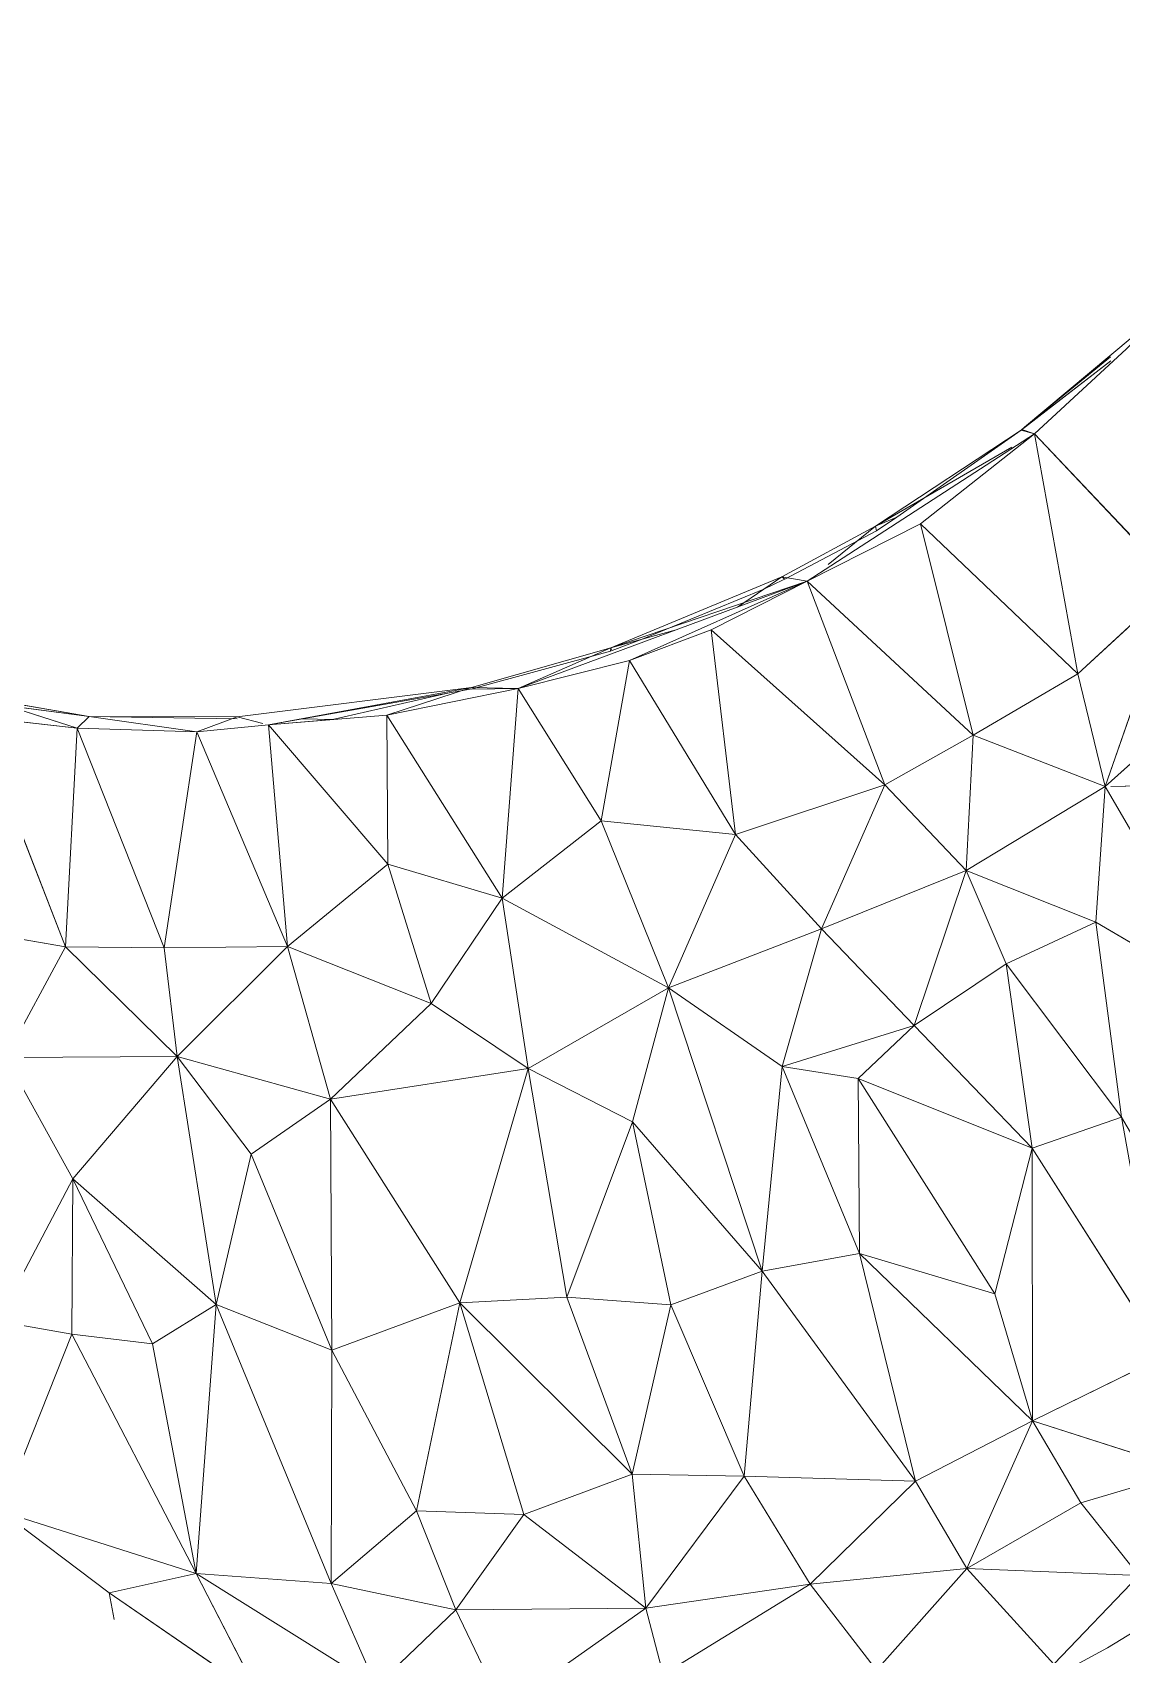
# Model space of a CAD drawing. Header units: inches. Extents: x -1767 to 184, y -1065 to 157.
# Drawn here: x -741.551 to -739.704, y -218.775 to -216.023 of the extents above; entities that cross this region are included whole.
import ezdxf

# ---------------------------------------------------------------- set-up
doc = ezdxf.new("R2010")
doc.units = ezdxf.units.IN
doc.header["$MEASUREMENT"] = 0
for name, color, linetype, lineweight in [('A-DETL-GENF', 92, 'Continuous', 9), ('E-LITE-EQPM', 33, 'Continuous', 9), ('G-IMPT', 8, 'Continuous', 9)]:
    doc.layers.add(name, color=color, linetype=linetype, lineweight=lineweight)

# ---------------------------------------------------------------- blocks, each defined once
blk = doc.blocks.new('flos_pendant16 - flos_pendant - 3D View - _3D__dwg_FLOS_AIM_Pendant_Lamps_dwg-2425-_3D_-5700993-FIRST FLOOR')
at = {"layer": 'G-IMPT'}
for p, q in [((-79.6722, -6.2739), (-79.9883, -6.4691)), ((-79.9883, -6.4691), (-80.3458, -6.6616))]:
    blk.add_line(p, q, dxfattribs=at)
blk = doc.blocks.new('flos_pendant16 - flos_pendant - 3D View - _3D__dwg-5700992-FIRST FLOOR')
at = {"xscale": 0.426201584994806, "yscale": 0.426201584994806, "zscale": 0.426201584994806}
blk.add_blockref('flos_pendant16 - flos_pendant - 3D View - _3D__dwg_FLOS_AIM_Pendant_Lamps_dwg-2425-_3D_-5700993-FIRST FLOOR', (0.7054, -0.3763), dxfattribs=at)
blk = doc.blocks.new('flos_pendant16 - flos_pendant16 2-5682999-FIRST FLOOR')
blk.add_blockref('flos_pendant16 - flos_pendant - 3D View - _3D__dwg-5700992-FIRST FLOOR', (0, 0))
blk = doc.blocks.new('flos_pendant16 - flos_pendant - 3D View - _3D__dwg_FLOS_AIM_Pendant_Lamps_dwg-2425-_3D_-V18-FIRST FLOOR')
at = {"layer": 'G-IMPT'}
for p, q in [((-84.6017, 5.0972), (-84.9728, 4.7783)), ((-84.9728, 4.7783), (-84.6017, 5.0972)), ((-84.2938, 4.6848), (-84.6017, 5.0972)), ((-84.2938, 4.6848), (-84.6017, 5.0972)), ((-83.8979, 5.0532), (-84.2938, 4.6848)), ((-83.6669, 4.6876), (-83.8979, 5.0532)), ((-82.405, 5.0642), (-83.0071, 4.7206)), ((-82.405, 5.0642), (-83.0071, 4.7206)), ((-82.2538, 4.6546), (-82.405, 5.0642)), ((-82.2538, 4.6546), (-82.405, 5.0642)), ((-83.0511, 4.99), (-83.6669, 4.6876)), ((-83.0511, 4.99), (-83.6669, 4.6876)), ((-83.0071, 4.7206), (-83.0511, 4.99)), ((-83.0071, 4.7206), (-83.0511, 4.99)), ((-81.9101, 4.9268), (-82.2538, 4.6546)), ((-81.2393, 4.4126), (-81.9101, 4.9268)), ((-81.7699, 4.5034), (-81.9101, 4.9268)), ((-80.8874, 4.4566), (-81.4427, 4.9213)), ((-81.2393, 4.4126), (-81.4427, 4.9213)), ((-84.2938, 4.6848), (-84.9728, 4.7783)), ((-84.9728, 4.7783), (-84.7694, 4.4676)), ((-84.7694, 4.4676), (-84.9728, 4.7783)), ((-83.0071, 4.7206), (-83.6669, 4.6876)), ((-83.6669, 4.6876), (-83.0071, 4.7206)), ((-83.0071, 4.7206), (-83.447, 4.2339)), ((-83.0071, 4.7206), (-83.447, 4.2339)), ((-82.2538, 4.6546), (-83.0071, 4.7206)), ((-82.5589, 4.3027), (-83.0071, 4.7206)), ((-83.0071, 4.7206), (-83.0043, 4.1844)), ((-83.0071, 4.7206), (-83.0043, 4.1844)), ((-84.2938, 4.6848), (-84.7694, 4.4676)), ((-84.2938, 4.6848), (-84.7694, 4.4676)), ((-84.2938, 4.6848), (-84.6099, 4.124)), ((-83.6669, 4.6876), (-84.2938, 4.6848)), ((-83.6669, 4.6876), (-84.2938, 4.6848)), ((-84.1233, 4.3192), (-84.2938, 4.6848)), ((-84.1233, 4.3192), (-84.2938, 4.6848)), ((-83.6669, 4.6876), (-84.1233, 4.3192)), ((-84.1233, 4.3192), (-83.6669, 4.6876)), ((-83.447, 4.2339), (-83.6669, 4.6876)), ((-83.447, 4.2339), (-83.6669, 4.6876)), ((-82.2538, 4.6546), (-82.5589, 4.3027)), ((-82.2538, 4.6546), (-82.5589, 4.3027)), ((-81.7699, 4.5034), (-82.2538, 4.6546)), ((-82.2538, 4.6546), (-82.1356, 4.2477)), ((-82.1356, 4.2477), (-82.2538, 4.6546)), ((-82.2538, 4.6546), (-81.7699, 4.5034)), ((-80.8874, 4.4566), (-80.8972, 4.5638)), ((-80.8972, 4.5638), (-80.8874, 4.4566)), ((-84.7694, 4.4676), (-85.2093, 4.3824)), ((-84.7694, 4.4676), (-84.6099, 4.124)), ((-81.7699, 4.5034), (-82.1356, 4.2477)), ((-81.8606, 3.5796), (-81.7699, 4.5034)), ((-81.2393, 4.4126), (-81.7699, 4.5034)), ((-81.4207, 3.3542), (-81.7699, 4.5034)), ((-81.7699, 4.5034), (-81.4207, 3.3542)), ((-80.8874, 4.4566), (-81.2393, 4.4126)), ((-80.8874, 4.4566), (-80.4915, 4.0937)), ((-81.2393, 4.4126), (-81.4207, 3.3542)), ((-80.4915, 4.0937), (-81.2393, 4.4126)), ((-81.2393, 4.4126), (-80.8379, 3.4174)), ((-81.2393, 4.4126), (-81.154, 3.4861)), ((-84.6099, 4.124), (-85.2093, 4.3824)), ((-84.1233, 4.3192), (-84.6099, 4.124)), ((-83.447, 4.2339), (-84.1233, 4.3192)), ((-83.5954, 3.4284), (-84.1233, 4.3192)), ((-83.9886, 3.3954), (-84.1233, 4.3192)), ((-84.1233, 4.3192), (-83.9886, 3.3954)), ((-82.5589, 4.3027), (-83.0043, 4.1844)), ((-82.1356, 4.2477), (-82.5589, 4.3027)), ((-82.3857, 3.4394), (-82.5589, 4.3027)), ((-82.3857, 3.4394), (-82.5589, 4.3027)), ((-82.5589, 4.3027), (-82.1356, 4.2477)), ((-83.447, 4.2339), (-83.5954, 3.4284)), ((-83.0043, 4.1844), (-83.447, 4.2339)), ((-83.2215, 3.5274), (-83.447, 4.2339)), ((-83.2215, 3.5274), (-83.447, 4.2339)), ((-83.447, 4.2339), (-83.0043, 4.1844)), ((-82.1356, 4.2477), (-82.3857, 3.4394)), ((-82.1356, 4.2477), (-82.3857, 3.4394)), ((-81.8606, 3.5796), (-82.1356, 4.2477)), ((-83.0043, 4.1844), (-83.2215, 3.5274)), ((-83.0043, 4.1844), (-83.2215, 3.5274)), ((-82.3857, 3.4394), (-83.0043, 4.1844)), ((-82.8119, 3.4586), (-83.0043, 4.1844)), ((-84.6099, 4.124), (-85.157, 3.9178)), ((-84.6099, 4.124), (-84.7117, 3.0435)), ((-83.9886, 3.3954), (-84.6099, 4.124)), ((-84.6099, 4.124), (-84.5082, 3.6071)), ((-84.5082, 3.6071), (-84.6099, 4.124)), ((-80.4915, 4.0937), (-80.8379, 3.4174)), ((-80.8379, 3.4174), (-80.4915, 4.0937)), ((-84.7117, 3.0435), (-85.157, 3.9178)), ((-84.5082, 3.6071), (-84.7117, 3.0435)), ((-83.9886, 3.3954), (-84.5082, 3.6071)), ((-84.0491, 2.7026), (-84.5082, 3.6071)), ((-81.8606, 3.5796), (-82.3857, 3.4394)), ((-82.3857, 3.4394), (-81.8606, 3.5796)), ((-81.8606, 3.5796), (-81.9513, 2.5843)), ((-81.8606, 3.5796), (-81.4207, 3.3542)), ((-81.8606, 3.5796), (-81.6159, 2.7713)), ((-81.6159, 2.7713), (-81.8606, 3.5796)), ((-81.8606, 3.5796), (-81.4207, 3.3542)), ((-83.2215, 3.5274), (-83.5954, 3.4284)), ((-82.8119, 3.4586), (-83.2215, 3.5274)), ((-83.139, 2.7878), (-83.2215, 3.5274)), ((-83.2215, 3.5274), (-82.8119, 3.4586)), ((-83.5954, 3.4284), (-83.9886, 3.3954)), ((-83.5954, 3.4284), (-83.7521, 2.6256)), ((-83.139, 2.7878), (-83.5954, 3.4284)), ((-83.3315, 2.2709), (-83.5954, 3.4284)), ((-83.5954, 3.4284), (-83.139, 2.7878)), ((-82.8119, 3.4586), (-83.139, 2.7878)), ((-82.3857, 3.4394), (-82.8119, 3.4586)), ((-82.7459, 2.5376), (-82.8119, 3.4586)), ((-82.3857, 3.4394), (-82.7459, 2.5376)), ((-81.9513, 2.5843), (-82.3857, 3.4394)), ((-81.9513, 2.5843), (-82.3857, 3.4394)), ((-81.154, 3.4861), (-81.4207, 3.3542)), ((-80.9011, 2.8015), (-81.154, 3.4861)), ((-80.8379, 3.4174), (-81.154, 3.4861)), ((-83.9886, 3.3954), (-84.0491, 2.7026)), ((-83.9886, 3.3954), (-83.7521, 2.6256)), ((-80.9011, 2.8015), (-80.8379, 3.4174)), ((-80.8379, 3.4174), (-80.9011, 2.8015)), ((-80.5492, 3.3377), (-80.8379, 3.4174)), ((-80.5492, 3.3377), (-80.8379, 3.4174)), ((-81.4207, 3.3542), (-81.6159, 2.7713)), ((-80.9011, 2.8015), (-81.4207, 3.3542)), ((-81.3602, 2.3562), (-81.4207, 3.3542)), ((-80.5492, 3.3377), (-80.9011, 2.8015)), ((-80.9011, 2.8015), (-80.5492, 3.3377)), ((-84.7117, 3.0435), (-85.0773, 2.9555)), ((-84.0491, 2.7026), (-84.7117, 3.0435)), ((-84.291, 2.5129), (-84.7117, 3.0435)), ((-84.7117, 3.0435), (-84.6787, 2.3039)), ((-84.0491, 2.7026), (-84.7117, 3.0435)), ((-84.6787, 2.3039), (-85.0773, 2.9555)), ((-85.0498, 2.172), (-85.0773, 2.9555)), ((-83.139, 2.7878), (-83.3315, 2.2709)), ((-82.7459, 2.5376), (-83.139, 2.7878)), ((-80.9011, 2.8015), (-81.3602, 2.3562)), ((-80.6812, 2.2957), (-80.9011, 2.8015)), ((-81.6159, 2.7713), (-81.9513, 2.5843)), ((-81.3602, 2.3562), (-81.6159, 2.7713)), ((-84.0491, 2.7026), (-84.291, 2.5129)), ((-84.0491, 2.7026), (-84.291, 2.5129)), ((-83.7521, 2.6256), (-84.0491, 2.7026)), ((-83.7521, 2.6256), (-84.291, 2.5129)), ((-83.7521, 2.6256), (-83.9611, 2.095)), ((-83.9611, 2.095), (-83.7521, 2.6256)), ((-83.3315, 2.2709), (-83.7521, 2.6256)), ((-81.9513, 2.5843), (-82.7459, 2.5376)), ((-81.9513, 2.5843), (-82.3857, 2.2434)), ((-81.3602, 2.3562), (-81.9513, 2.5843)), ((-81.9513, 2.5843), (-81.8386, 1.963)), ((-81.9513, 2.5843), (-81.8386, 1.963)), ((-81.3602, 2.3562), (-81.9513, 2.5843)), ((-85.0498, 2.172), (-85.5502, 2.5349)), ((-85.5502, 2.5349), (-85.1378, 1.6386)), ((-85.5502, 2.5349), (-85.1378, 1.6386)), ((-82.7459, 2.5376), (-83.3315, 2.2709)), ((-82.3857, 2.2434), (-82.7459, 2.5376)), ((-82.7459, 2.5376), (-82.7074, 1.853)), ((-82.7459, 2.5376), (-82.7074, 1.853)), ((-84.291, 2.5129), (-84.6787, 2.3039)), ((-84.291, 2.5129), (-84.5549, 1.919)), ((-83.9611, 2.095), (-84.291, 2.5129)), ((-81.3602, 2.3562), (-81.8386, 1.963)), ((-81.8386, 1.963), (-81.3602, 2.3562)), ((-80.6812, 2.2957), (-81.3602, 2.3562)), ((-81.3602, 2.3562), (-81.3493, 1.9218)), ((-81.3602, 2.3562), (-80.9588, 1.8805)), ((-84.6787, 2.3039), (-85.0498, 2.172)), ((-84.6787, 2.3039), (-84.5549, 1.919)), ((-83.3315, 2.2709), (-83.9611, 2.095)), ((-83.3315, 2.2709), (-83.9611, 2.095)), ((-83.3315, 2.2709), (-83.6559, 1.6881)), ((-82.7074, 1.853), (-83.3315, 2.2709)), ((-83.3315, 2.2709), (-83.1281, 1.5836)), ((-82.7074, 1.853), (-83.3315, 2.2709)), ((-80.6812, 2.2957), (-80.9588, 1.8805)), ((-80.6812, 2.2957), (-80.9588, 1.8805)), ((-82.3857, 2.2434), (-82.7074, 1.853)), ((-82.7074, 1.853), (-82.3857, 2.2434)), ((-82.3857, 2.2434), (-82.2675, 1.6743)), ((-82.3857, 2.2434), (-81.8386, 1.963)), ((-82.2675, 1.6743), (-82.3857, 2.2434)), ((-82.3857, 2.2434), (-81.8386, 1.963)), ((-85.0498, 2.172), (-85.1378, 1.6386)), ((-85.0498, 2.172), (-85.1378, 1.6386)), ((-84.5549, 1.919), (-85.0498, 2.172)), ((-84.5549, 1.919), (-85.0498, 2.172)), ((-83.9611, 2.095), (-84.5549, 1.919)), ((-83.9611, 2.095), (-84.2663, 1.5479)), ((-83.9611, 2.095), (-83.6559, 1.6881)), ((-82.2675, 1.6743), (-81.8386, 1.963)), ((-81.8386, 1.963), (-82.2675, 1.6743)), ((-81.8469, 1.0777), (-81.8386, 1.963)), ((-81.5609, 1.0777), (-81.8386, 1.963)), ((-81.3493, 1.9218), (-81.8386, 1.963)), ((-81.8386, 1.963), (-81.5609, 1.0777)), ((-84.5549, 1.919), (-85.1378, 1.6386)), ((-84.5549, 1.919), (-84.6347, 1.3857)), ((-84.5549, 1.919), (-84.2663, 1.5479)), ((-84.5549, 1.919), (-84.2663, 1.5479)), ((-81.5609, 1.0777), (-81.3493, 1.9218)), ((-81.0881, 1.0172), (-81.3493, 1.9218)), ((-81.3493, 1.9218), (-80.9588, 1.8805)), ((-81.0881, 1.0172), (-80.9588, 1.8805)), ((-80.6922, 0.9348), (-80.9588, 1.8805)), ((-80.53, 1.7623), (-80.9588, 1.8805)), ((-82.7074, 1.853), (-83.1281, 1.5836)), ((-82.7074, 1.853), (-82.8504, 1.0282)), ((-82.3198, 1.0832), (-82.7074, 1.853)), ((-82.2675, 1.6743), (-82.7074, 1.853)), ((-82.2675, 1.6743), (-82.7074, 1.853)), ((-85.1598, 1.6402), (-85.7839, 1.6853)), ((-83.6559, 1.6881), (-84.2663, 1.5479)), ((-83.3013, 0.9595), (-83.6559, 1.6881)), ((-83.1281, 1.5836), (-83.6559, 1.6881)), ((-83.6367, 0.8688), (-83.6559, 1.6881)), ((-83.1281, 1.5836), (-83.6559, 1.6881)), ((-85.1378, 1.6386), (-85.7756, 1.1685)), ((-85.1378, 1.6386), (-85.4952, 0.8605)), ((-84.6347, 1.3857), (-85.1378, 1.6386)), ((-85.1378, 1.6386), (-85.0718, 1.1822)), ((-84.6347, 1.3857), (-85.1378, 1.6386)), ((-82.3198, 1.0832), (-82.2675, 1.6743)), ((-81.8469, 1.0777), (-82.2675, 1.6743)), ((-83.3013, 0.9595), (-83.1281, 1.5836)), ((-83.1281, 1.5836), (-83.3013, 0.9595)), ((-82.8504, 1.0282), (-83.1281, 1.5836)), ((-82.8504, 1.0282), (-83.1281, 1.5836)), ((-84.2663, 1.5479), (-84.6347, 1.3857)), ((-84.0353, 0.7121), (-84.2663, 1.5479)), ((-83.6367, 0.8688), (-84.2663, 1.5479)), ((-84.6347, 1.3857), (-85.0718, 1.1822)), ((-84.6347, 1.3857), (-85.0718, 1.1822)), ((-84.0353, 0.7121), (-84.6347, 1.3857)), ((-84.6347, 1.3857), (-84.5055, 0.5279)), ((-84.5055, 0.5279), (-84.6347, 1.3857)), ((-85.0718, 1.1822), (-85.4952, 0.8605)), ((-84.5055, 0.5279), (-85.0718, 1.1822)), ((-84.9921, 0.2144), (-85.0718, 1.1822)), ((-85.0718, 1.1822), (-84.5055, 0.5279)), ((-82.3198, 1.0832), (-82.8504, 1.0282)), ((-82.3198, 1.0832), (-82.6662, 1.0062)), ((-82.3198, 1.0832), (-82.6662, 1.0062)), ((-81.8469, 1.0777), (-82.6662, 1.0062)), ((-81.8469, 1.0777), (-82.6662, 1.0062)), ((-82.6662, 1.0062), (-81.7259, 1.0337)), ((-82.5756, 1.0182), (-82.1026, 1.0805)), ((-82.5756, 1.0182), (-82.1026, 1.0805)), ((-82.1026, 1.0805), (-82.5756, 1.0182)), ((-81.8469, 1.0777), (-82.3198, 1.0832)), ((-82.1026, 1.0805), (-81.984, 1.0658)), ((-81.8469, 1.0777), (-82.1026, 1.0805)), ((-82.1026, 1.0805), (-81.984, 1.0658)), ((-82.1026, 1.0805), (-81.984, 1.0658)), ((-81.5609, 1.0777), (-81.8469, 1.0777)), ((-81.8253, 1.0699), (-81.7259, 1.0337)), ((-81.8253, 1.0699), (-81.7259, 1.0337)), ((-81.5609, 1.0777), (-81.7259, 1.0337)), ((-81.1405, 0.9763), (-81.7259, 1.0337)), ((-81.1405, 0.9763), (-81.7255, 1.0414)), ((-81.1405, 0.9763), (-81.7255, 1.0414)), ((-81.7255, 1.0414), (-81.1405, 0.9763)), ((-81.0881, 1.0172), (-81.5609, 1.0777)), ((-81.5609, 1.0777), (-81.1405, 0.9763)), ((-81.5609, 1.0777), (-81.1405, 0.9763)), ((-82.8504, 1.0282), (-84.0353, 0.7121)), ((-82.8504, 1.0282), (-83.3013, 0.9595)), ((-82.8504, 1.0282), (-83.3013, 0.9595)), ((-82.8504, 1.0282), (-83.2325, 0.9018)), ((-82.6662, 1.0062), (-83.2325, 0.9018)), ((-83.2297, 0.9148), (-82.6679, 1.0121)), ((-83.2297, 0.9148), (-82.6679, 1.0121)), ((-82.8504, 1.0282), (-82.6662, 1.0062)), ((-82.6654, 1.0124), (-82.8504, 1.0282)), ((-81.0881, 1.0172), (-81.1405, 0.9763)), ((-81.1405, 0.9763), (-80.7274, 0.8809)), ((-80.7279, 0.8633), (-81.1405, 0.9763)), ((-81.1405, 0.9763), (-80.7274, 0.8809)), ((-80.6922, 0.9348), (-81.0881, 1.0172)), ((-81.0881, 1.0172), (-80.7279, 0.8633)), ((-83.3013, 0.9595), (-84.0353, 0.7121)), ((-83.3013, 0.9595), (-83.6367, 0.8688)), ((-83.3598, 0.8795), (-83.2373, 0.9133)), ((-83.3598, 0.8795), (-83.2373, 0.9133)), ((-83.2373, 0.9133), (-83.2297, 0.9148)), ((-83.2325, 0.9018), (-83.2373, 0.9133)), ((-83.2373, 0.9133), (-83.2325, 0.9018)), ((-83.2325, 0.9018), (-83.2297, 0.9148)), ((-84.9921, 0.2144), (-85.4952, 0.8605)), ((-84.0353, 0.7121), (-83.2325, 0.9018)), ((-84.0353, 0.7121), (-83.6367, 0.8688)), ((-83.9363, 0.6846), (-83.2325, 0.9018)), ((-83.8607, 0.7266), (-83.3598, 0.8795)), ((-83.8607, 0.7266), (-83.3598, 0.8795)), ((-83.3598, 0.8795), (-83.4985, 0.8553)), ((-83.3598, 0.8795), (-83.4985, 0.8553)), ((-83.2325, 0.9018), (-83.3598, 0.8795)), ((-83.8607, 0.7266), (-83.7497, 0.7883)), ((-84.0353, 0.7121), (-84.9921, 0.2144)), ((-84.9921, 0.2144), (-84.0353, 0.7121)), ((-84.0353, 0.7121), (-84.5055, 0.5279)), ((-84.0353, 0.7121), (-83.9363, 0.6846)), ((-83.9416, 0.6975), (-83.8607, 0.7266)), ((-83.9363, 0.6846), (-83.8607, 0.7266)), ((-84.3292, 0.5385), (-83.9479, 0.6949)), ((-84.3292, 0.5385), (-83.9479, 0.6949)), ((-83.9363, 0.6846), (-84.3268, 0.5196)), ((-84.1245, 0.6532), (-84.3268, 0.5196)), ((-83.9479, 0.6949), (-83.9416, 0.6975)), ((-83.9363, 0.6846), (-83.9479, 0.6949)), ((-83.9479, 0.6949), (-83.9363, 0.6846)), ((-84.5055, 0.5279), (-84.9921, 0.2144)), ((-84.5055, 0.5279), (-84.9921, 0.2144)), ((-84.3268, 0.5196), (-84.9403, 0.1943)), ((-84.8969, 0.2581), (-84.3268, 0.5196)), ((-84.4152, 0.4929), (-84.3292, 0.5385)), ((-84.4152, 0.4929), (-84.3292, 0.5385)), ((-84.3268, 0.5196), (-84.4152, 0.4929)), ((-84.3268, 0.5196), (-84.3292, 0.5385)), ((-84.9403, 0.1943), (-84.4152, 0.4929)), ((-84.9403, 0.1943), (-84.4152, 0.4929)), ((-84.9921, 0.2144), (-85.388, -0.088)), ((-85.3211, -0.0458), (-84.9403, 0.1943)), ((-84.9921, 0.2144), (-84.9403, 0.1943)), ((-84.943, 0.1926), (-84.9921, 0.2144)), ((-84.9403, 0.1943), (-84.9541, 0.1846)), ((-84.9403, 0.1943), (-84.9541, 0.1846)), ((-84.9403, 0.1943), (-84.943, 0.1926)), ((-85.4155, -0.132), (-84.9541, 0.1846)), ((-85.3226, -0.0619), (-84.9541, 0.1846)), ((-85.3226, -0.0619), (-84.9541, 0.1846)), ((-85.3211, -0.0458), (-84.943, 0.1926))]:
    blk.add_line(p, q, dxfattribs=at)
at = {"layer": 'G-IMPT', "flags": 128}
for points in [[(-84.2938, 4.6848), (-83.8979, 5.0532), (-84.3625, 5.5069)], [(-83.6669, 4.6876), (-83.8979, 5.0532), (-83.8374, 5.4326), (-83.4057, 5.2979), (-83.8979, 5.0532)], [(-85.0361, 5.3089), (-84.9728, 4.7783), (-84.2938, 4.6848)], [(-81.6653, 5.1096), (-81.4427, 4.9213), (-81.9101, 4.9268), (-82.2538, 4.6546)], [(-81.4207, 3.3542), (-81.154, 3.4861), (-81.2393, 4.4126), (-81.7699, 4.5034), (-81.9101, 4.9268), (-81.2393, 4.4126)], [(-80.8379, 3.4174), (-81.2393, 4.4126), (-80.8874, 4.4566), (-80.4915, 4.0937), (-81.2393, 4.4126), (-81.4427, 4.9213), (-80.8874, 4.4566)], [(-82.5589, 4.3027), (-83.0071, 4.7206), (-82.2538, 4.6546)], [(-85.2093, 4.3824), (-84.7694, 4.4676), (-84.6099, 4.124), (-84.2938, 4.6848)], [(-82.1356, 4.2477), (-81.7699, 4.5034), (-81.8606, 3.5796)], [(-81.2393, 4.4126), (-81.4207, 3.3542), (-81.6159, 2.7713)], [(-84.6099, 4.124), (-85.2093, 4.3824), (-85.157, 3.9178)], [(-84.0491, 2.7026), (-83.9886, 3.3954), (-84.6099, 4.124), (-84.1233, 4.3192)], [(-83.3315, 2.2709), (-83.139, 2.7878), (-83.2215, 3.5274), (-83.5954, 3.4284), (-83.447, 4.2339), (-84.1233, 4.3192)], [(-83.9886, 3.3954), (-83.5954, 3.4284), (-84.1233, 4.3192)], [(-82.3857, 2.2434), (-81.9513, 2.5843), (-82.7459, 2.5376), (-82.8119, 3.4586), (-82.3857, 3.4394), (-83.0043, 4.1844), (-82.5589, 4.3027)], [(-81.9513, 2.5843), (-81.8606, 3.5796), (-82.1356, 4.2477)], [(-83.0043, 4.1844), (-82.8119, 3.4586), (-83.139, 2.7878), (-82.7459, 2.5376), (-83.3315, 2.2709)], [(-84.6099, 4.124), (-85.157, 3.9178), (-84.7117, 3.0435), (-84.6787, 2.3039), (-84.291, 2.5129), (-84.5549, 1.919)], [(-84.291, 2.5129), (-84.7117, 3.0435), (-84.6099, 4.124)], [(-85.157, 3.9178), (-85.0773, 2.9555), (-85.4512, 3.7611)], [(-85.0498, 2.172), (-85.5502, 2.5349), (-85.9021, 3.6346)], [(-84.7117, 3.0435), (-84.5082, 3.6071), (-84.0491, 2.7026)], [(-84.291, 2.5129), (-83.7521, 2.6256), (-83.9886, 3.3954), (-84.5082, 3.6071)], [(-83.7521, 2.6256), (-83.5954, 3.4284), (-83.3315, 2.2709)], [(-82.3857, 2.2434), (-82.7459, 2.5376), (-82.3857, 3.4394)], [(-80.9011, 2.8015), (-81.154, 3.4861), (-80.8379, 3.4174)], [(-81.4207, 3.3542), (-81.3602, 2.3562), (-81.6159, 2.7713), (-81.9513, 2.5843)], [(-80.53, 1.7623), (-80.6812, 2.2957), (-81.3602, 2.3562), (-80.9011, 2.8015), (-81.4207, 3.3542)], [(-84.7117, 3.0435), (-85.0773, 2.9555), (-84.6787, 2.3039), (-84.5549, 1.919)], [(-84.6787, 2.3039), (-85.0498, 2.172), (-85.0773, 2.9555)], [(-80.1698, 2.3919), (-80.6812, 2.2957), (-80.9011, 2.8015)], [(-83.3315, 2.2709), (-83.7521, 2.6256), (-84.0491, 2.7026)], [(-85.1598, 1.6402), (-85.7839, 1.6853), (-85.5502, 2.5349)], [(-85.1378, 1.6386), (-85.7756, 1.1685), (-85.7839, 1.6853), (-86.0176, 2.4744), (-86.3008, 2.1637), (-85.7839, 1.6853), (-86.1963, 1.4021)], [(-84.5549, 1.919), (-83.9611, 2.095), (-84.291, 2.5129)], [(-81.3492, 1.9218), (-80.9588, 1.8805), (-81.3602, 2.3562), (-81.3492, 1.9218), (-81.8386, 1.963)], [(-84.2663, 1.5479), (-83.6559, 1.6881), (-83.3315, 2.2709), (-83.1281, 1.5836)], [(-84.2663, 1.5479), (-83.9611, 2.095), (-83.6559, 1.6881)], [(-82.6679, 1.0121), (-81.8469, 1.0777), (-81.8386, 1.963)], [(-85.1378, 1.6386), (-84.5549, 1.919), (-84.6347, 1.3857)], [(-81.8253, 1.0699), (-81.7259, 1.0337), (-81.5609, 1.0777), (-81.3492, 1.9218)], [(-81.3492, 1.9218), (-81.0881, 1.0172), (-80.9588, 1.8805), (-80.6922, 0.9348)], [(-80.9588, 1.8805), (-80.53, 1.7623), (-80.1478, 1.9108)], [(-83.1281, 1.5836), (-82.7074, 1.853), (-82.8504, 1.0282)], [(-82.7074, 1.853), (-82.3198, 1.0832), (-82.2675, 1.6743), (-81.8469, 1.0777)], [(-84.2663, 1.5479), (-83.6367, 0.8688), (-83.6559, 1.6881), (-83.3013, 0.9595)], [(-86.0423, 0.4784), (-85.4952, 0.8605), (-85.1378, 1.6386), (-85.0718, 1.1822)], [(-82.8504, 1.0282), (-84.0353, 0.7121), (-84.6347, 1.3857), (-84.2663, 1.5479)], [(-83.3013, 0.9595), (-84.0353, 0.7121), (-84.2663, 1.5479)], [(-85.0718, 1.1822), (-85.4952, 0.8605), (-84.9921, 0.2144), (-85.0718, 1.1822)], [(-81.5609, 1.0777), (-81.8469, 1.0777), (-82.3198, 1.0832), (-82.8504, 1.0282)], [(-82.6662, 1.0062), (-81.7259, 1.0337), (-81.1405, 0.9763)], [(-80.189, 0.7588), (-80.6922, 0.9348), (-81.0881, 1.0172), (-81.5609, 1.0777)], [(-82.6662, 1.0062), (-83.2325, 0.9018), (-83.9363, 0.6846), (-84.3267, 0.5196), (-84.9403, 0.1943), (-84.9541, 0.1846)], [(-83.3598, 0.8795), (-83.2373, 0.9133), (-83.2297, 0.9148), (-82.6679, 1.0121)], [(-82.8504, 1.0282), (-83.2325, 0.9018), (-83.2297, 0.9148)], [(-81.1405, 0.9763), (-81.0881, 1.0172), (-80.7279, 0.8633), (-80.7274, 0.8809)], [(-81.1405, 0.9763), (-80.7274, 0.8809), (-80.7164, 0.8775), (-80.2318, 0.7185), (-80.2257, 0.7159), (-79.8417, 0.5423)], [(-81.1405, 0.9763), (-80.7279, 0.8633), (-80.2303, 0.7093), (-79.8426, 0.5306), (-79.4522, 0.3079), (-78.9866, -0.0452)], [(-83.3013, 0.9595), (-83.6367, 0.8688), (-84.0353, 0.7121), (-84.5055, 0.5279)], [(-84.9403, 0.1943), (-84.4152, 0.4929), (-84.3292, 0.5385), (-83.9479, 0.6949), (-83.9416, 0.6975), (-83.8607, 0.7266), (-83.3598, 0.8795)], [(-84.0353, 0.7121), (-83.2325, 0.9018), (-83.3598, 0.8795)], [(-83.7497, 0.7883), (-83.8607, 0.7266), (-83.9363, 0.6846)], [(-83.9479, 0.6949), (-83.9363, 0.6846), (-84.0353, 0.7121)], [(-84.8969, 0.2581), (-84.3267, 0.5196), (-84.1245, 0.6532)], [(-84.3292, 0.5385), (-84.3267, 0.5196), (-84.4152, 0.4929)], [(-84.9921, 0.2144), (-85.388, -0.088), (-85.7756, -0.4151)]]:
    blk.add_lwpolyline(points, dxfattribs=at)
blk = doc.blocks.new('flos_pendant16 - flos_pendant - 3D View - _3D__dwg-V19-FIRST FLOOR')
at = {"xscale": 0.426201584994806, "yscale": 0.426201584994806, "zscale": 0.426201584994806}
blk.add_blockref('flos_pendant16 - flos_pendant - 3D View - _3D__dwg_FLOS_AIM_Pendant_Lamps_dwg-2425-_3D_-V18-FIRST FLOOR', (0.7054, -0.3763), dxfattribs=at)
blk = doc.blocks.new('flos_pendant16 - flos_pendant16 2-V20-FIRST FLOOR')
blk.add_blockref('flos_pendant16 - flos_pendant - 3D View - _3D__dwg-V19-FIRST FLOOR', (0, 0))

msp = doc.modelspace()

# ---------------------------------------------------------------- hatches: boundary and pattern name
at = {"layer": 'A-DETL-GENF'}
h = msp.add_hatch(dxfattribs=at)
h.set_pattern_fill('FP1_12', style=0, pattern_type=2)
h.set_pattern_definition([(0, (0, 0), (0, 6), [])])
h.paths.add_polyline_path([(-850.187, -314.9479), (-830.0626, -314.9479), (-830.0626, -299.7935), (-556.7791, -299.7935), (-556.7791, -106.8365), (-967.9152, -51.6245), (-967.9152, -314.9479), (-962.3651, -314.9479), (-962.3651, -308.8001), (-932.3651, -308.8001), (-932.3651, -314.9479), (-853.937, -314.9479)], flags=0)
h.paths.add_polyline_path([(-751.7044, -218.2571), (-751.7044, -218.257), (-751.6517, -218.2502)], flags=0)
h.paths.add_polyline_path([(-801.0716, -213.4245), (-801.0716, -213.4244), (-801.0102, -213.4245)], flags=0)

# ---------------------------------------------------------------- block references
at = {"layer": 'E-LITE-EQPM', "rotation": 185.4644837373745}
msp.add_blockref('flos_pendant16 - flos_pendant16 2-V20-FIRST FLOOR', (-775.181, -220.3702), dxfattribs=at)
at = {"layer": 'E-LITE-EQPM'}
msp.add_blockref('flos_pendant16 - flos_pendant16 2-5682999-FIRST FLOOR', (-706.3416, -215.6305), dxfattribs=at)

doc.saveas('drawing.dxf')
